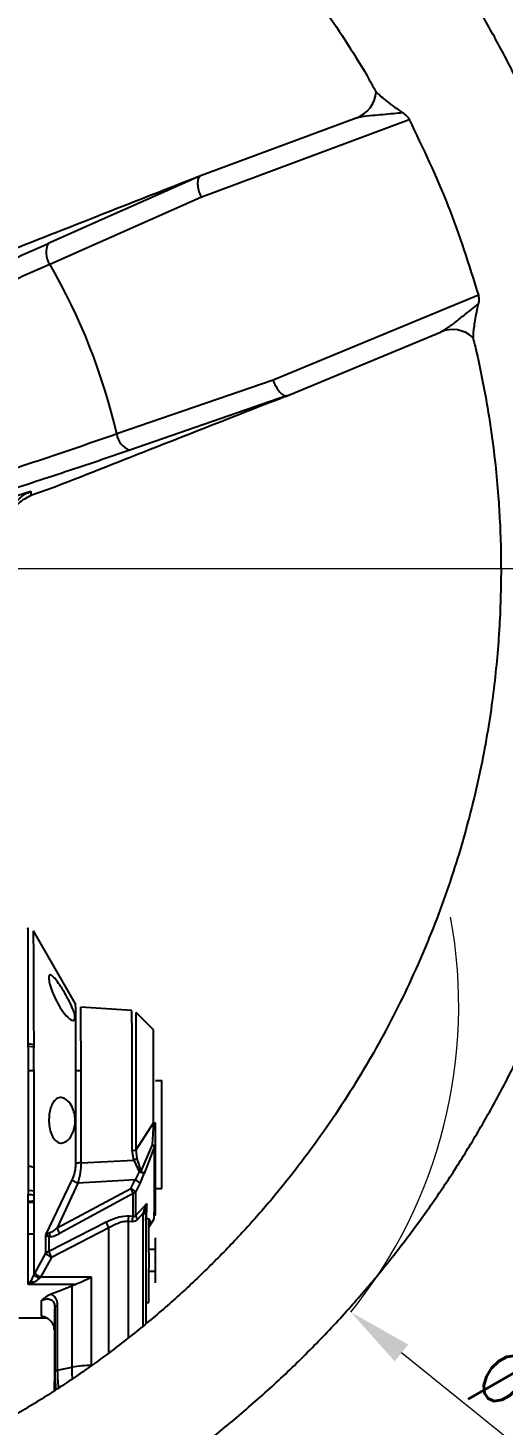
# Model space of a CAD drawing. Header units: millimetres. Extents: x 2126 to 3741, y 477 to 1658.
# Drawn here: x 2610.1 to 2683.1, y 757.9 to 972.7 of the extents above; entities that cross this region are included whole.
import ezdxf

# ---------------------------------------------------------------- set-up
doc = ezdxf.new("R2010")
doc.units = ezdxf.units.MM
doc.layers.add('AM_5', color=3, linetype='Continuous', lineweight=25)
doc.styles.add('SLDTEXTSTYLE1', font='txt.shx', dxfattribs={"width": 0.7, "bigfont": 'gbcbig.shx'})
doc.dimstyles.new('SLDDIMSTYLE12$0', dxfattribs={"dimtxt": 12, "dimasz": 10, "dimexe": 0, "dimexo": 0.0625, "dimgap": 0.875, "dimtad": 1, "dimdec": 1, "dimlfac": 1.8, "dimrnd": 1e-09, "dimzin": 12, "dimdsep": 46, "dimtxsty": 'SLDTEXTSTYLE1', "dimcen": 0.09, "dimdle": 8.16, "dimclrd": 3, "dimclre": 3, "dimadec": 0, "dimazin": 3, "dimtfac": 1, "dimtdec": 1, "dimtofl": 0, "dimtmove": 0, "dimatfit": 3, "dimfxl": 0, "dimfrac": 2, "dimtolj": 1, "dimlwd": 5, "dimlwe": 5, "dimarcsym": 0})
doc.dimstyles.new('SLDDIMSTYLE12$3', dxfattribs={"dimtxt": 12, "dimasz": 10, "dimexe": 0, "dimexo": 0.0625, "dimgap": 0.875, "dimtad": 1, "dimdec": 1, "dimlfac": 1.8, "dimrnd": 1e-09, "dimzin": 12, "dimdsep": 46, "dimtxsty": 'SLDTEXTSTYLE1', "dimcen": 0.09, "dimdle": 8.16, "dimclrd": 3, "dimclre": 3, "dimadec": 0, "dimazin": 3, "dimtfac": 1, "dimtdec": 1, "dimtofl": 0, "dimtmove": 0, "dimatfit": 3, "dimfxl": 0, "dimfrac": 2, "dimtolj": 1, "dimlwd": 5, "dimlwe": 5, "dimarcsym": 0})

# ---------------------------------------------------------------- blocks, each defined once
blk = doc.blocks.new('*D21')
at = {"layer": 'AM_5', "color": 3, "linetype": 'Continuous', "lineweight": 5, "transparency": 16777216}
for p, q in [((2565.39, 1012.33), (2715.21, 1012.33)), ((2715.21, 899.55), (2715.21, 1002.33))]:
    blk.add_line(p, q, dxfattribs=at)
at = {"layer": 'AM_5', "color": 3, "lineweight": 5, "transparency": 16777216}
blk.add_line((2530.93, 889.55), (2715.21, 889.55), dxfattribs=at)
at = {"layer": 'AM_5', "color": 3, "transparency": 16777216}
for points in [[(2713.55, 1002.33), (2716.88, 1002.33), (2715.21, 1012.33)], [(2713.55, 899.55), (2716.88, 899.55), (2715.21, 889.55)]]:
    blk.add_solid(points, dxfattribs=at)
at = {"layer": 'Defpoints', "color": 0, "transparency": 16777216}
for p in [(2565.33, 1012.33), (2715.21, 1012.33), (2530.86, 889.55)]:
    blk.add_point(p, dxfattribs=at)
at = {"layer": 'AM_5', "color": 0, "transparency": 16777216, "insert": (2708.34, 950.94), "char_height": 12, "attachment_point": 5, "rotation": 90, "style": 'SLDTEXTSTYLE1'}
blk.add_mtext('\\A1;123', dxfattribs=at)
blk = doc.blocks.new('*D22')
at = {"layer": 'AM_5', "color": 3, "lineweight": 5, "transparency": 16777216}
blk.add_line((2531.36, 889.57), (2714.46, 889.57), dxfattribs=at)
at = {"layer": 'AM_5', "color": 3, "linetype": 'Continuous', "lineweight": 5, "transparency": 16777216}
for p, q in [((2714.46, 879.57), (2714.46, 722.33)), ((2605.16, 712.33), (2714.46, 712.33))]:
    blk.add_line(p, q, dxfattribs=at)
at = {"layer": 'AM_5', "color": 3, "transparency": 16777216}
for points in [[(2712.8, 879.57), (2716.13, 879.57), (2714.46, 889.57)], [(2712.8, 722.33), (2716.13, 722.33), (2714.46, 712.33)]]:
    blk.add_solid(points, dxfattribs=at)
at = {"layer": 'Defpoints', "color": 0, "transparency": 16777216}
for p in [(2531.3, 889.57), (2605.1, 712.33), (2714.46, 712.33)]:
    blk.add_point(p, dxfattribs=at)
at = {"layer": 'AM_5', "color": 0, "transparency": 16777216, "insert": (2707.59, 800.95), "char_height": 12, "attachment_point": 5, "rotation": 90, "style": 'SLDTEXTSTYLE1'}
blk.add_mtext('\\A1;178', dxfattribs=at)
blk = doc.blocks.new('*D12')
at = {"layer": 'AM_5', "color": 3, "linetype": 'Continuous', "lineweight": 5, "transparency": 16777216}
for p, q in [((2530.86, 889.49), (2530.86, 565.11)), ((2638.31, 565.11), (2540.86, 565.11))]:
    blk.add_line(p, q, dxfattribs=at)
at = {"layer": 'AM_5', "color": 3, "lineweight": 5, "transparency": 16777216}
blk.add_line((2648.31, 596.36), (2648.31, 565.11), dxfattribs=at)
at = {"layer": 'AM_5', "color": 3, "transparency": 16777216}
for points in [[(2540.86, 566.78), (2540.86, 563.44), (2530.86, 565.11)], [(2638.31, 566.78), (2638.31, 563.44), (2648.31, 565.11)]]:
    blk.add_solid(points, dxfattribs=at)
at = {"layer": 'Defpoints', "color": 0, "transparency": 16777216}
for p in [(2530.86, 889.55), (2648.31, 596.42), (2530.86, 565.11)]:
    blk.add_point(p, dxfattribs=at)
at = {"layer": 'AM_5', "color": 0, "transparency": 16777216, "insert": (2589.58, 571.98), "char_height": 12, "attachment_point": 5, "style": 'SLDTEXTSTYLE1'}
blk.add_mtext('\\A1;115', dxfattribs=at)
blk = doc.blocks.new('*D7')
at = {"layer": 'AM_5', "color": 3, "lineweight": 5, "transparency": 16777216}
for p, q in [((2601.23, 822.26), (2601.41, 822.26)), ((2601.32, 822.17), (2601.32, 822.35))]:
    blk.add_line(p, q, dxfattribs=at)
at = {"layer": 'AM_5', "color": 3, "linetype": 'Continuous', "lineweight": 5, "transparency": 16777216}
blk.add_line((2699.57, 743.14), (2667.52, 768.95), dxfattribs=at)
at = {"layer": 'AM_5', "color": 3, "lineweight": 5, "transparency": 16777216}
blk.add_arc((2601.32, 822.26), 75, 321.1543, 10.5008, dxfattribs=at)
at = {"layer": 'AM_5', "color": 3, "transparency": 16777216}
blk.add_solid([(2668.56, 770.24), (2666.47, 767.65), (2659.73, 775.22)], dxfattribs=at)
at = {"layer": 'Defpoints', "color": 0, "transparency": 16777216}
for p in [(2542.9, 869.3), (2659.73, 775.22)]:
    blk.add_point(p, dxfattribs=at)
at = {"layer": 'AM_5', "color": 0, "transparency": 16777216, "insert": (2691.75, 758.26), "char_height": 12, "attachment_point": 5, "rotation": 321.1543, "style": 'SLDTEXTSTYLE1'}
blk.add_mtext('\\A1;%%C420', dxfattribs=at)

msp = doc.modelspace()

# ---------------------------------------------------------------- linework, layer by layer
at = {"color": 7, "linetype": 'Continuous', "lineweight": 25}
for p, q in [((2660.555, 958.798), (2636.352, 949.8)), ((2636.695, 946.659), (2668.696, 958.596)), ((2636.547, 949.861), (2613.226, 939.531)), ((2613.454, 936.335), (2636.695, 946.659)), ((2679.337, 931.59), (2647.785, 918.512)), ((2649.675, 915.986), (2673.518, 925.899)), ((2647.785, 918.512), (2623.742, 910.225)), ((2649.859, 916.074), (2625.754, 907.736)), ((2596.877, 897.09), (2610.531, 901.426)), ((2610.531, 901.426), (2610.566, 900.758)), ((2614.248, 902.063), (2610.566, 900.758)), ((2617.434, 822.627), (2610.966, 833.829)), ((2626.081, 821.581), (2618.23, 822.13)), ((2629.384, 818.622), (2626.716, 821.29)), ((2610.85, 812.329), (2610.162, 812.325)), ((2611.027, 812.329), (2610.855, 812.329)), ((2618.264, 812.329), (2617.469, 812.329)), ((2629.699, 810.815), (2630.699, 810.815)), ((2629.415, 804.304), (2629.414, 808.269)), ((2626.751, 800.157), (2629.415, 804.304)), ((2629.415, 804.304), (2629.175, 800.918)), ((2629.707, 800.822), (2629.706, 804.305)), ((2626.359, 798.597), (2626.115, 800.086)), ((2626.873, 798.858), (2626.751, 800.157)), ((2629.175, 800.918), (2627.456, 796.885)), ((2629.554, 800.69), (2627.967, 796.526)), ((2629.175, 800.918), (2629.455, 800.894)), ((2629.622, 800.866), (2629.687, 800.844)), ((2629.687, 800.844), (2629.707, 800.822)), ((2618.265, 798.184), (2626.359, 798.597)), ((2626.359, 798.597), (2627.173, 796.802)), ((2612.874, 787.078), (2616.917, 795.548)), ((2617.748, 795.045), (2614.573, 788.194)), ((2626.564, 795.562), (2617.748, 795.045)), ((2625.899, 794.227), (2626.564, 795.562)), ((2627.173, 796.802), (2626.564, 795.562)), ((2626.709, 793.656), (2627.374, 795.014)), ((2627.173, 796.802), (2627.317, 796.844)), ((2627.374, 795.014), (2627.967, 796.526)), ((2614.573, 788.194), (2625.899, 794.227)), ((2626.295, 793.453), (2614.97, 787.306)), ((2626.29, 789.995), (2626.295, 793.453)), ((2629.691, 794.233), (2630.691, 794.233)), ((2610.159, 792.105), (2611.023, 792.105)), ((2626.703, 790.054), (2628.355, 791.945)), ((2627.934, 790.918), (2627.802, 790.415)), ((2628.355, 791.945), (2627.934, 790.918)), ((2628.175, 790.254), (2628.191, 790.906)), ((2628.2, 790.898), (2628.239, 791.163)), ((2628.2, 790.716), (2628.2, 790.898)), ((2628.2, 790.898), (2628.2, 790.195)), ((2628.239, 791.163), (2628.355, 791.945)), ((2613.302, 784.591), (2622.111, 789.08)), ((2626.121, 789.116), (2625.54, 789.154)), ((2625.551, 771.304), (2625.54, 789.154)), ((2625.708, 790.022), (2626.29, 789.995)), ((2627.802, 790.415), (2626.948, 789.439)), ((2627.813, 773.095), (2627.802, 790.415)), ((2628.2, 790.195), (2628.204, 784.973)), ((2628.699, 788.275), (2629.524, 789.585)), ((2611.017, 787.181), (2610.153, 787.181)), ((2613.069, 787.216), (2612.874, 787.078)), ((2612.874, 787.078), (2613.009, 786.993)), ((2613.009, 786.993), (2613.069, 787.216)), ((2613.009, 786.993), (2613.307, 786.829)), ((2613.458, 787.39), (2613.069, 787.216)), ((2622.543, 788.169), (2613.733, 783.627)), ((2622.555, 768.975), (2622.543, 788.169)), ((2629.684, 784.913), (2629.69, 786.645)), ((2611.188, 781.256), (2612.868, 784.284)), ((2613.055, 784.463), (2612.868, 784.284)), ((2613.302, 784.591), (2613.055, 784.463)), ((2628.204, 784.973), (2628.211, 773.41)), ((2628.704, 784.913), (2629.684, 784.913)), ((2629.684, 781.449), (2629.684, 784.913)), ((2613.733, 783.627), (2612.053, 780.585)), ((2610.136, 779.481), (2610.513, 779.972)), ((2610.889, 779.763), (2610.136, 779.481)), ((2611.004, 780.908), (2611.188, 781.256)), ((2612.053, 780.585), (2611.869, 780.41)), ((2619.881, 780.585), (2612.053, 780.585)), ((2619.889, 767.018), (2619.881, 780.585)), ((2629.684, 781.449), (2628.704, 781.449)), ((2629.69, 779.717), (2629.684, 781.449)), ((2617.346, 779.481), (2610.136, 779.481)), ((2616.879, 779.3), (2617.346, 779.481)), ((2616.887, 766.742), (2616.879, 779.3)), ((2614.162, 776.419), (2614.24, 776.046)), ((2614.209, 776.002), (2614.215, 766.053)), ((2614.611, 776.222), (2614.617, 766.273)), ((2628.209, 776.681), (2628.69, 776.681)), ((2608.677, 774.329), (2612.932, 774.329)), ((2614.182, 772.418), (2614.188, 763.168)), ((2614.194, 763.171), (2614.215, 766.053)), ((2614.617, 766.273), (2616.887, 766.742))]:
    msp.add_line(p, q, dxfattribs=at)
at = {"color": 7, "linetype": 'Continuous', "lineweight": 25, "flags": 128}
for points in [[(2611.024, 815.964), (2610.632, 816.02), (2610.164, 816.059)], [(2617.47, 798.012), (2617.471, 799.387), (2617.472, 800.792), (2617.472, 802.219), (2617.473, 803.659), (2617.473, 805.104), (2617.472, 806.543), (2617.472, 807.969), (2617.471, 809.373)], [(2610.171, 793.951), (2610.646, 793.911), (2611.051, 793.852)], [(2613.307, 786.829), (2613.306, 786.534), (2613.305, 786.243), (2613.305, 785.956), (2613.304, 785.674), (2613.303, 785.396), (2613.303, 785.123), (2613.302, 784.855), (2613.302, 784.591)], [(2614.215, 766.053), (2614.222, 766.085), (2614.242, 766.116), (2614.276, 766.147), (2614.322, 766.176), (2614.38, 766.204), (2614.449, 766.23), (2614.528, 766.253), (2614.617, 766.273)], [(2616.97, 765.032), (2616.916, 765.731), (2616.887, 766.742)]]:
    msp.add_lwpolyline(points, dxfattribs=at)
at = {"color": 7, "linetype": 'Continuous', "lineweight": 25}
for centre, radius, start, end in [((2658.979, 963.192), 4.668, 289.7383, 355.47923), ((2615.95, 938.12), 3.068, 152.60529, 215.56074), ((2532.431, 889.329), 93.672, 12.88972, 30.12054), ((2675.362, 921.611), 4.668, 47.52481, 113.27152), ((2626.775, 910.618), 3.058, 187.39752, 250.49784), ((484.554, 817.135), 2126.477, 359.874039, 0.449805), ((1341.8, 812.395), 1275.675, 359.864263, 0.459581), ((-295.737, 805.811), 2914.012, 359.850034, 0.320855), ((191.925, 806.683), 2434.835, 359.84643, 0.343727), ((1704.555, 810.827), 924.863, 359.841485, 0.482886), ((-1676.661, 804.529), 4307.364, 359.863044, 0.083616), ((1508.021, 798.212), 1121.535, 359.559285, 0.126636), ((-1270.809, 799.027), 3897.522, 359.868101, 359.921049), ((1132.011, 795.356), 1496.347, 359.785585, 359.869384), ((1460.055, 783.274), 1168.654, 359.676774, 0.313028), ((-1629.507, 794.876), 4242.388, 359.85695, 359.894675), ((2619.776, 751.759), 15.259, 89.57667, 100.91491), ((2634.561, 766.066), 20.345, 180.03668, 187.54673), ((2634.592, 766.286), 19.976, 180.03668, 187.56628)]:
    msp.add_arc(centre, radius, start, end, dxfattribs=at)
msp.add_ellipse((2604.844, 804.329), major_axis=(38.74, 15.33), ratio=0.6656463, start_param=4.677315, end_param=4.7599615, dxfattribs=at)
for points, knots in [([(2362.131, 889.762), (2362.156, 887.202), (2362.191, 883.621), (2362.47, 878.352), (2362.805, 873.888), (2363.371, 868.571), (2364.144, 863.002), (2365.154, 857.189), (2366.41, 851.218), (2367.921, 845.142), (2369.691, 839.004), (2371.726, 832.839), (2374.025, 826.675), (2376.59, 820.538), (2379.421, 814.45), (2382.515, 808.431), (2385.869, 802.498), (2389.481, 796.669), (2393.347, 790.959), (2397.461, 785.383), (2401.818, 779.956), (2406.412, 774.69), (2411.237, 769.599), (2416.285, 764.694), (2421.548, 759.987), (2427.018, 755.49), (2432.686, 751.211), (2438.543, 747.163), (2444.58, 743.353), (2450.785, 739.791), (2457.15, 736.486), (2463.663, 733.445), (2470.312, 730.676), (2477.086, 728.186), (2483.974, 725.98), (2490.963, 724.066), (2498.04, 722.447), (2505.194, 721.129), (2512.411, 720.116), (2519.678, 719.412), (2526.982, 719.019), (2534.31, 718.94), (2541.648, 719.177), (2548.983, 719.731), (2556.301, 720.604), (2563.588, 721.794), (2570.83, 723.302), (2578.015, 725.127), (2585.128, 727.267), (2592.155, 729.721), (2599.084, 732.486), (2605.9, 735.559), (2612.591, 738.936), (2619.143, 742.614), (2625.543, 746.587), (2631.778, 750.852), (2637.836, 755.403), (2643.704, 760.235), (2649.371, 765.342), (2654.823, 770.719), (2659.871, 776.166), (2664.523, 781.639), (2668.793, 787.097), (2672.835, 792.722), (2676.643, 798.504), (2680.212, 804.431), (2683.534, 810.494), (2686.604, 816.679), (2689.417, 822.976), (2691.969, 829.37), (2694.255, 835.845), (2696.272, 842.383), (2698.014, 848.957), (2699.479, 855.53), (2700.661, 862.024), (2701.558, 868.314), (2702.141, 873.837), (2702.509, 878.72), (2702.748, 883.544), (2702.866, 889.519), (2702.755, 895.035), (2702.483, 900.305), (2702.146, 904.769), (2701.581, 910.085), (2700.808, 915.654), (2699.798, 921.468), (2698.541, 927.439), (2697.031, 933.515), (2695.26, 939.653), (2693.226, 945.818), (2690.926, 951.982), (2688.361, 958.118), (2685.531, 964.207), (2682.437, 970.226), (2679.082, 976.159), (2675.47, 981.988), (2671.605, 987.698), (2667.491, 993.273), (2663.133, 998.701), (2658.539, 1003.966), (2653.715, 1009.058), (2648.667, 1013.962), (2643.404, 1018.669), (2637.934, 1023.167), (2632.266, 1027.445), (2626.409, 1031.494), (2620.372, 1035.304), (2614.166, 1038.865), (2607.801, 1042.17), (2601.289, 1045.213), (2594.638, 1047.975), (2588.356, 1050.312), (2584.251, 1051.59), (2582.442, 1052.154)], [0, 0, 0, 0, 0.01020738, 0.01427401, 0.02103699, 0.02805607, 0.03558666, 0.0434511, 0.05157826, 0.05991132, 0.06840986, 0.07704394, 0.08579098, 0.09463359, 0.10355821, 0.11255405, 0.12161242, 0.13072624, 0.1398897, 0.14909794, 0.15834689, 0.16763314, 0.17695375, 0.18630622, 0.19568842, 0.20509849, 0.21453484, 0.22399606, 0.23348097, 0.24298851, 0.25251779, 0.26206801, 0.27163852, 0.28122873, 0.29083816, 0.30046642, 0.31011319, 0.31977821, 0.32946132, 0.33916239, 0.34888138, 0.35861831, 0.36837328, 0.37814642, 0.38793798, 0.39774825, 0.40757761, 0.41742653, 0.42729557, 0.4371854, 0.4470968, 0.45703069, 0.46698816, 0.47697044, 0.48697902, 0.49701559, 0.50708218, 0.51718117, 0.52731537, 0.53748817, 0.54770366, 0.5569145, 0.56612256, 0.57532659, 0.5845258, 0.59371913, 0.60290519, 0.61208206, 0.62124705, 0.63039624, 0.63952364, 0.64861966, 0.65766788, 0.66663751, 0.67546331, 0.68397889, 0.69196332, 0.69760555, 0.70350123, 0.71121989, 0.72142727, 0.72549391, 0.73225688, 0.73927596, 0.74680655, 0.754671, 0.76279816, 0.77113122, 0.77962976, 0.78826384, 0.79701087, 0.80585349, 0.81477811, 0.82377394, 0.83283231, 0.84194614, 0.85110959, 0.86031783, 0.86956679, 0.87885303, 0.88817364, 0.89752611, 0.90690831, 0.91631839, 0.92575473, 0.93521596, 0.94470086, 0.95420841, 0.96373768, 0.97328791, 0.98285841, 0.99244862, 1, 1, 1, 1]), ([(2428.539, 997.913), (2429.539, 998.874), (2432.132, 1001.363), (2436.545, 1005.144), (2441.748, 1009.276), (2447.153, 1013.176), (2452.74, 1016.846), (2458.501, 1020.273), (2464.424, 1023.447), (2470.5, 1026.361), (2476.714, 1029.005), (2483.057, 1031.373), (2489.514, 1033.458), (2496.073, 1035.253), (2502.721, 1036.753), (2509.445, 1037.952), (2516.231, 1038.846), (2523.065, 1039.431), (2529.933, 1039.705), (2536.82, 1039.664), (2543.713, 1039.306), (2550.597, 1038.631), (2557.457, 1037.638), (2564.279, 1036.326), (2571.048, 1034.697), (2577.75, 1032.752), (2584.369, 1030.492), (2590.893, 1027.92), (2597.306, 1025.039), (2603.593, 1021.852), (2609.742, 1018.365), (2615.738, 1014.58), (2621.567, 1010.503), (2627.216, 1006.14), (2632.672, 1001.496), (2637.921, 996.577), (2642.777, 991.568), (2647.249, 986.513), (2651.347, 981.455), (2655.223, 976.228), (2658.854, 970.834), (2661.652, 966.358), (2663.148, 963.634), (2663.602, 962.808)], [0, 0, 0, 0, 0.0151775, 0.0393292, 0.0635604, 0.0878663, 0.1122429, 0.1366868, 0.161195, 0.1857649, 0.2103945, 0.2350819, 0.2598255, 0.2846241, 0.3094766, 0.3343824, 0.3593409, 0.3843518, 0.409415, 0.4345306, 0.4596989, 0.4849206, 0.5101965, 0.5355275, 0.5609152, 0.5863611, 0.6118672, 0.6374358, 0.6630699, 0.6887726, 0.714548, 0.7404006, 0.7663359, 0.7923603, 0.8184816, 0.8447092, 0.8710544, 0.8948026, 0.918543, 0.942272, 0.9659875, 0.9896862, 1, 1, 1, 1]), ([(2663.632, 962.824), (2663.632, 962.824), (2663.627, 962.832), (2663.772, 962.677), (2664.356, 962.127), (2665.303, 961.338), (2666.446, 960.469), (2667.313, 959.874), (2667.745, 959.577)], [0, 0, 0, 0, 0.0052395, 0.1256641, 0.3267214, 0.5479449, 0.7742384, 1, 1, 1, 1]), ([(2667.745, 959.577), (2667.266, 959.544), (2666.217, 959.471), (2664.645, 959.303), (2662.981, 959.164), (2661.493, 959.046), (2660.829, 958.871), (2660.555, 958.798)], [0, 0, 0, 0, 0.1729775, 0.3788008, 0.583252, 0.8278203, 1, 1, 1, 1]), ([(2667.745, 959.577), (2667.906, 959.463), (2668.195, 959.257), (2668.523, 958.902), (2668.654, 958.671), (2668.696, 958.596)], [0, 0, 0, 0, 0.4617935, 0.8273361, 1, 1, 1, 1]), ([(2668.696, 958.596), (2670.791, 954.222), (2674.981, 945.473), (2677.885, 936.218), (2679.337, 931.59)], [0, 0, 0, 0, 0.5000005, 1, 1, 1, 1]), ([(2636.352, 949.8), (2629.733, 947.199), (2617.913, 942.554), (2606.021, 937.88), (2600.789, 935.824)], [0, 0, 0, 0, 0.5600002, 1, 1, 1, 1]), ([(2636.547, 949.861), (2636.44, 949.747), (2636.276, 949.572), (2636.19, 949.108), (2636.175, 948.549), (2636.291, 947.807), (2636.501, 947.142), (2636.636, 946.796), (2636.68, 946.694), (2636.695, 946.659)], [0, 0, 0, 0, 0.2389954, 0.3678324, 0.4996781, 0.7489725, 0.9246805, 0.9739408, 1, 1, 1, 1]), ([(2636.352, 949.8), (2636.387, 949.814), (2636.461, 949.842), (2636.533, 949.868), (2636.559, 949.873), (2636.558, 949.869), (2636.549, 949.862), (2636.547, 949.861)], [0, 0, 0, 0, 0.3325712, 0.6879646, 0.8313814, 0.949784, 1, 1, 1, 1]), ([(2593.732, 930.575), (2595.406, 931.366), (2598.741, 932.943), (2603.699, 935.237), (2608.563, 937.455), (2611.672, 938.839), (2613.226, 939.531)], [0, 0, 0, 0, 0.2514799, 0.5012785, 0.7507527, 1, 1, 1, 1]), ([(2594.976, 927.968), (2596.461, 928.66), (2599.493, 930.07), (2604.101, 932.174), (2608.819, 934.298), (2611.89, 935.648), (2613.454, 936.335)], [0, 0, 0, 0, 0.2354209, 0.48057, 0.7354347, 1, 1, 1, 1]), ([(2679.318, 930.254), (2678.968, 929.971), (2678.208, 929.358), (2676.97, 928.37), (2675.931, 927.535), (2675.145, 926.934), (2674.686, 926.598), (2674.249, 926.298), (2673.845, 926.044), (2673.618, 925.943), (2673.518, 925.899)], [0, 0, 0, 0, 0.1610867, 0.3498451, 0.5866141, 0.6799431, 0.7629076, 0.8357476, 0.9281628, 1, 1, 1, 1]), ([(2679.318, 930.254), (2679.17, 929.581), (2678.834, 928.056), (2678.597, 926.356), (2678.522, 925.358), (2678.517, 925.076), (2678.515, 925.05), (2678.515, 925.054), (2678.515, 925.054)], [0, 0, 0, 0, 0.2966806, 0.6733316, 0.8397548, 0.9603625, 0.9947799, 1, 1, 1, 1]), ([(2679.337, 931.59), (2679.369, 931.428), (2679.447, 931.036), (2679.39, 930.588), (2679.332, 930.322), (2679.318, 930.254)], [0, 0, 0, 0, 0.341269, 0.8293072, 1, 1, 1, 1]), ([(2678.49, 925.046), (2678.624, 924.531), (2679.286, 921.983), (2680.21, 917.386), (2681.238, 911.381), (2681.945, 905.813), (2682.392, 900.968), (2682.669, 896.498), (2682.807, 892.593), (2682.817, 889.994), (2682.82, 888.946)], [0, 0, 0, 0, 0.0437848, 0.2166657, 0.3856416, 0.5451731, 0.6784691, 0.7860719, 0.9137261, 1, 1, 1, 1]), ([(2647.785, 918.512), (2647.798, 918.476), (2647.836, 918.372), (2647.973, 918.027), (2648.273, 917.398), (2648.694, 916.776), (2649.086, 916.379), (2649.465, 916.099), (2649.704, 916.084), (2649.859, 916.074)], [0, 0, 0, 0, 0.0260711, 0.0753359, 0.2510277, 0.500322, 0.632163, 0.7609985, 1, 1, 1, 1]), ([(2649.675, 915.986), (2643.081, 913.395), (2631.306, 908.767), (2619.46, 904.112), (2614.248, 902.063)], [0, 0, 0, 0, 0.5600004, 1, 1, 1, 1]), ([(2649.859, 916.074), (2649.865, 916.074), (2649.879, 916.076), (2649.866, 916.065), (2649.802, 916.036), (2649.724, 916.005), (2649.675, 915.986)], [0, 0, 0, 0, 0.1147934, 0.2642503, 0.5426543, 1, 1, 1, 1]), ([(2623.742, 910.225), (2622.129, 909.661), (2618.962, 908.555), (2614.063, 906.892), (2609.258, 905.289), (2606.078, 904.252), (2604.52, 903.745)], [0, 0, 0, 0, 0.2645644, 0.5194287, 0.7645782, 1, 1, 1, 1]), ([(2625.754, 907.736), (2624.146, 907.183), (2620.927, 906.076), (2615.857, 904.382), (2610.666, 902.68), (2607.151, 901.557), (2605.388, 900.994)], [0, 0, 0, 0, 0.2492462, 0.4987214, 0.7485201, 1, 1, 1, 1]), ([(2607.082, 895.825), (2607.108, 896.526), (2607.158, 897.926), (2608.025, 899.519), (2609.146, 900.738), (2610.069, 901.196), (2610.531, 901.426)], [0, 0, 0, 0, 0.2499493, 0.4997481, 0.749457, 1, 1, 1, 1]), ([(2610.566, 900.758), (2609.888, 900.419), (2608.718, 899.834), (2607.811, 898.576), (2607.519, 897.906), (2607.464, 897.78)], [0, 0, 0, 0, 0.5280154, 0.9113192, 1, 1, 1, 1]), ([(2682.82, 888.946), (2682.783, 886.545), (2682.731, 883.186), (2682.427, 878.244), (2682.07, 874.054), (2681.479, 869.067), (2680.679, 863.846), (2679.641, 858.4), (2678.358, 852.812), (2676.819, 847.133), (2675.021, 841.405), (2672.961, 835.661), (2670.637, 829.931), (2668.049, 824.239), (2665.199, 818.607), (2662.089, 813.055), (2658.723, 807.602), (2655.103, 802.265), (2651.236, 797.059), (2647.128, 792), (2642.783, 787.102), (2638.211, 782.379), (2633.417, 777.843), (2628.412, 773.507), (2623.203, 769.382), (2617.799, 765.48), (2612.212, 761.811), (2606.451, 758.384), (2600.527, 755.21), (2594.452, 752.296), (2588.237, 749.651), (2581.895, 747.283), (2575.438, 745.199), (2568.879, 743.404), (2562.23, 741.904), (2555.506, 740.706), (2548.721, 739.809), (2541.887, 739.233), (2535.82, 738.959), (2532.036, 739.011), (2530.543, 739.031)], [0, 0, 0, 0, 0.0302952, 0.0423856, 0.0624901, 0.08336, 0.1057536, 0.1291426, 0.1533151, 0.1781023, 0.2033838, 0.2290707, 0.2550958, 0.2814075, 0.3079654, 0.3347376, 0.3616982, 0.3888263, 0.4161047, 0.4435189, 0.4710571, 0.4987089, 0.526466, 0.5543209, 0.5822674, 0.6103001, 0.6384144, 0.6666062, 0.6948723, 0.7232096, 0.7516156, 0.7800883, 0.8086258, 0.8372268, 0.86589, 0.8946146, 0.9234, 0.9522458, 0.9811519, 1, 1, 1, 1]), ([(2610.136, 779.481), (2610.139, 780.539), (2610.145, 782.656), (2610.153, 786.702), (2610.158, 791.236), (2610.162, 796.187), (2610.164, 801.385), (2610.164, 806.674), (2610.163, 811.891), (2610.159, 816.876), (2610.153, 821.474), (2610.146, 825.546), (2610.137, 828.961), (2610.127, 831.631), (2610.117, 833.413), (2610.108, 834.302), (2610.102, 834.236), (2610.1, 834.213)], [0, 0, 0, 0, 0.0689655, 0.1379311, 0.2068966, 0.2758622, 0.3448277, 0.4137933, 0.4827588, 0.5517244, 0.6206899, 0.6896555, 0.758621, 0.8275866, 0.8965521, 0.9655176, 1, 1, 1, 1]), ([(2613.816, 826.935), (2613.986, 826.776), (2614.326, 826.458), (2614.996, 825.528), (2615.733, 824.354), (2616.477, 823.002), (2617.033, 821.787), (2617.319, 820.881), (2617.361, 820.322), (2617.197, 820.054), (2616.932, 820.064), (2616.54, 820.257), (2616, 820.729), (2615.247, 821.7), (2614.504, 822.96), (2613.876, 824.338), (2613.464, 825.559), (2613.285, 826.441), (2613.306, 826.948), (2613.481, 827.134), (2613.704, 827.002), (2613.816, 826.935)], [0, 0, 0, 0, 0.0572959, 0.1144064, 0.1768523, 0.2429092, 0.3066203, 0.3511087, 0.3957411, 0.4371029, 0.4799762, 0.5018932, 0.5637013, 0.6253391, 0.691324, 0.755612, 0.8133895, 0.8639885, 0.9099509, 0.954615, 1, 1, 1, 1]), ([(2626.115, 800.086), (2626.115, 801.576), (2626.116, 804.557), (2626.115, 809.09), (2626.111, 813.276), (2626.105, 816.861), (2626.097, 819.562), (2626.088, 821.281), (2626.082, 821.459), (2626.079, 821.545)], [0, 0, 0, 0, 0.1441916, 0.2883832, 0.4325748, 0.5767663, 0.7209579, 0.8651495, 1, 1, 1, 1]), ([(2611.023, 816.301), (2610.928, 816.321), (2610.691, 816.37), (2610.393, 816.409), (2610.19, 816.415), (2610.159, 816.416)], [0, 0, 0, 0, 0.3601585, 0.9005151, 1, 1, 1, 1]), ([(2611.027, 812.46), (2611.027, 811.029), (2611.029, 808.166), (2611.029, 803.738), (2611.028, 799.336), (2611.026, 795.043), (2611.023, 790.955), (2611.018, 787.176), (2611.012, 783.742), (2611.007, 781.853), (2611.004, 780.908)], [0, 0, 0, 0, 0.1250002, 0.2500004, 0.3750005, 0.5000006, 0.6250005, 0.7500004, 0.8750002, 1, 1, 1, 1]), ([(2615.709, 808.077), (2615.954, 807.914), (2616.447, 807.585), (2617.008, 806.617), (2617.321, 805.513), (2617.388, 804.451), (2617.243, 803.451), (2616.928, 802.571), (2616.449, 801.823), (2615.813, 801.294), (2615.192, 801.162), (2614.592, 801.346), (2614.057, 801.827), (2613.596, 802.761), (2613.348, 803.919), (2613.308, 805.079), (2613.439, 806.135), (2613.719, 807.044), (2614.145, 807.758), (2614.716, 808.194), (2615.265, 808.255), (2615.604, 808.119), (2615.709, 808.077)], [0, 0, 0, 0, 0.0630873, 0.1264409, 0.1716731, 0.2170721, 0.2586063, 0.3010345, 0.3488827, 0.4046229, 0.4677415, 0.5043275, 0.5626365, 0.6211682, 0.6738653, 0.7209892, 0.765716, 0.8111393, 0.8597724, 0.9135175, 0.9733138, 1, 1, 1, 1]), ([(2629.554, 800.69), (2629.505, 800.728), (2629.408, 800.803), (2629.253, 800.88), (2629.175, 800.918)], [0, 0, 0, 0, 0.4999999, 1, 1, 1, 1]), ([(2629.455, 800.894), (2629.471, 800.89), (2629.505, 800.882), (2629.537, 800.876), (2629.578, 800.874), (2629.601, 800.868), (2629.621, 800.866), (2629.622, 800.866), (2629.622, 800.866), (2629.622, 800.866), (2629.622, 800.866), (2629.622, 800.866)], [0, 0, 0, 0, 0.2389858, 0.5080398, 0.541991, 0.9779056, 0.9941787, 0.998396, 0.9995247, 0.9999424, 1, 1, 1, 1]), ([(2629.656, 794.057), (2629.658, 793.284), (2629.662, 791.712), (2629.67, 790.377), (2629.678, 789.957), (2629.686, 790.519), (2629.693, 791.987), (2629.699, 794.318), (2629.704, 797.323), (2629.706, 799.669), (2629.707, 800.822)], [0, 0, 0, 0, 0.12285433, 0.25, 0.37714567, 0.5, 0.62285433, 0.75, 0.87714567, 1, 1, 1, 1]), ([(2610.163, 797.667), (2610.274, 797.66), (2610.591, 797.639), (2610.856, 797.542), (2611.027, 797.479)], [0, 0, 0, 0, 0.35209391, 1, 1, 1, 1]), ([(2616.917, 795.548), (2617.067, 795.947), (2617.291, 796.545), (2617.446, 797.399), (2617.462, 797.808), (2617.47, 798.012)], [0, 0, 0, 0, 0.5029054, 0.7521632, 1, 1, 1, 1]), ([(2618.265, 798.184), (2618.244, 797.686), (2618.198, 796.628), (2617.903, 795.592), (2617.748, 795.045)], [0, 0, 0, 0, 0.47138522, 1, 1, 1, 1]), ([(2626.359, 798.597), (2626.453, 798.636), (2626.64, 798.713), (2626.796, 798.81), (2626.873, 798.858)], [0, 0, 0, 0, 0.5021578, 1, 1, 1, 1]), ([(2627.456, 796.885), (2627.431, 796.999), (2627.361, 797.313), (2627.161, 797.98), (2626.986, 798.514), (2626.873, 798.858)], [0, 0, 0, 0, 0.1685849, 0.4640042, 1, 1, 1, 1]), ([(2627.317, 796.844), (2627.317, 796.844), (2627.317, 796.844), (2627.318, 796.845), (2627.319, 796.845), (2627.322, 796.846), (2627.327, 796.847), (2627.337, 796.85), (2627.358, 796.856), (2627.399, 796.868), (2627.433, 796.878), (2627.456, 796.885)], [0, 0, 0, 0, 0.0018062, 0.0050143, 0.0156365, 0.0312939, 0.0626084, 0.1252346, 0.2504656, 0.5007583, 1, 1, 1, 1]), ([(2627.967, 796.526), (2627.907, 796.583), (2627.787, 796.697), (2627.566, 796.822), (2627.456, 796.885)], [0, 0, 0, 0, 0.49999976, 1, 1, 1, 1]), ([(2617.748, 795.045), (2617.659, 795.082), (2617.478, 795.158), (2617.234, 795.293), (2617.033, 795.429), (2616.955, 795.509), (2616.917, 795.548)], [0, 0, 0, 0, 0.2469575, 0.5031703, 0.7576949, 1, 1, 1, 1]), ([(2626.564, 795.562), (2626.649, 795.521), (2626.825, 795.436), (2627.063, 795.288), (2627.26, 795.141), (2627.336, 795.056), (2627.374, 795.014)], [0, 0, 0, 0, 0.2446192, 0.500002, 0.7553836, 1, 1, 1, 1]), ([(2627.967, 796.526), (2627.913, 796.547), (2627.823, 796.582), (2627.624, 796.654), (2627.415, 796.725), (2627.252, 796.777), (2627.173, 796.802)], [0, 0, 0, 0, 0.3020871, 0.5042566, 0.7573872, 1, 1, 1, 1]), ([(2610.16, 793.32), (2610.249, 793.317), (2610.474, 793.308), (2610.767, 793.263), (2610.947, 793.22), (2611.024, 793.201)], [0, 0, 0, 0, 0.273688, 0.687255, 1, 1, 1, 1]), ([(2626.125, 793.825), (2626.125, 793.825), (2626.125, 793.826), (2626.124, 793.827), (2626.123, 793.829), (2626.121, 793.833), (2626.117, 793.84), (2626.11, 793.855), (2626.094, 793.885), (2626.063, 793.944), (2625.998, 794.062), (2625.939, 794.161), (2625.899, 794.227)], [0, 0, 0, 0, 0.001045, 0.0030652, 0.0082812, 0.0169208, 0.0325456, 0.063795, 0.126292, 0.2512729, 0.5011292, 1, 1, 1, 1]), ([(2625.899, 794.227), (2625.986, 794.183), (2626.163, 794.093), (2626.402, 793.939), (2626.599, 793.786), (2626.673, 793.699), (2626.709, 793.656)], [0, 0, 0, 0, 0.2444002, 0.4999702, 0.7555548, 1, 1, 1, 1]), ([(2626.295, 793.453), (2626.272, 793.511), (2626.224, 793.626), (2626.158, 793.759), (2626.125, 793.825)], [0, 0, 0, 0, 0.5000001, 1, 1, 1, 1]), ([(2626.709, 793.656), (2626.653, 793.614), (2626.542, 793.53), (2626.377, 793.479), (2626.295, 793.453)], [0, 0, 0, 0, 0.49999998, 1, 1, 1, 1]), ([(2610.159, 792.251), (2610.288, 792.256), (2610.524, 792.265), (2610.811, 792.308), (2610.96, 792.343), (2611.024, 792.358)], [0, 0, 0, 0, 0.4100606, 0.74872632, 1, 1, 1, 1]), ([(2628.2, 790.898), (2628.197, 790.9), (2628.19, 790.904), (2628.135, 790.909), (2628.052, 790.914), (2627.973, 790.916), (2627.934, 790.918)], [0, 0, 0, 0, 0.2509657, 0.5042502, 0.7553533, 1, 1, 1, 1]), ([(2622.111, 789.08), (2622.777, 789.387), (2624.012, 789.955), (2625.173, 790.001), (2625.708, 790.022)], [0, 0, 0, 0, 0.5395057, 1, 1, 1, 1]), ([(2622.111, 789.08), (2622.134, 789.019), (2622.179, 788.895), (2622.285, 788.66), (2622.409, 788.409), (2622.499, 788.248), (2622.543, 788.169)], [0, 0, 0, 0, 0.2450752, 0.4999959, 0.754919, 1, 1, 1, 1]), ([(2625.54, 789.154), (2625.307, 789.148), (2624.835, 789.137), (2623.804, 788.876), (2623.047, 788.452), (2622.543, 788.169)], [0, 0, 0, 0, 0.2446516, 0.496463, 1, 1, 1, 1]), ([(2625.54, 789.154), (2625.536, 789.228), (2625.528, 789.379), (2625.557, 789.611), (2625.615, 789.834), (2625.677, 789.959), (2625.708, 790.022)], [0, 0, 0, 0, 0.2424887, 0.4944093, 0.7492399, 1, 1, 1, 1]), ([(2626.29, 789.995), (2626.259, 789.934), (2626.196, 789.809), (2626.137, 789.585), (2626.107, 789.348), (2626.117, 789.193), (2626.121, 789.116)], [0, 0, 0, 0, 0.2465016, 0.5000043, 0.7535047, 1, 1, 1, 1]), ([(2626.948, 789.439), (2626.836, 789.341), (2626.6, 789.133), (2626.287, 789.122), (2626.121, 789.116)], [0, 0, 0, 0, 0.4714528, 1, 1, 1, 1]), ([(2626.29, 789.995), (2626.368, 789.971), (2626.48, 789.936), (2626.622, 789.981), (2626.677, 790.031), (2626.703, 790.054)], [0, 0, 0, 0, 0.5577985, 0.7889165, 1, 1, 1, 1]), ([(2626.703, 790.054), (2626.705, 790.007), (2626.709, 789.912), (2626.758, 789.755), (2626.836, 789.594), (2626.911, 789.491), (2626.948, 789.439)], [0, 0, 0, 0, 0.24745294, 0.49996774, 0.75249916, 1, 1, 1, 1]), ([(2628.201, 789.327), (2628.207, 789.396), (2628.22, 789.548), (2628.303, 789.683), (2628.348, 789.756)], [0, 0, 0, 0, 0.4538423, 1, 1, 1, 1]), ([(2628.348, 789.756), (2628.345, 789.699), (2628.342, 789.62), (2628.304, 789.506), (2628.295, 789.477)], [0, 0, 0, 0, 0.73900763, 1, 1, 1, 1]), ([(2628.889, 789.173), (2628.88, 789.322), (2628.87, 789.476), (2628.7, 789.427), (2628.694, 789.425)], [0, 0, 0, 0, 0.9654312, 1, 1, 1, 1]), ([(2628.698, 788.513), (2628.701, 788.518), (2628.868, 788.842), (2628.879, 789.009), (2628.889, 789.173)], [0, 0, 0, 0, 0.01826751, 1, 1, 1, 1]), ([(2613.458, 787.39), (2613.445, 787.291), (2613.42, 787.088), (2613.345, 786.916), (2613.307, 786.829)], [0, 0, 0, 0, 0.4911669, 1, 1, 1, 1]), ([(2613.307, 786.829), (2613.414, 786.828), (2613.643, 786.825), (2614.21, 786.953), (2614.655, 787.16), (2614.97, 787.306)], [0, 0, 0, 0, 0.205768, 0.4381197, 1, 1, 1, 1]), ([(2614.573, 788.194), (2614.386, 788.027), (2614.111, 787.782), (2613.732, 787.512), (2613.547, 787.43), (2613.458, 787.39)], [0, 0, 0, 0, 0.5250925, 0.7733354, 1, 1, 1, 1]), ([(2614.97, 787.306), (2614.95, 787.367), (2614.909, 787.491), (2614.813, 787.72), (2614.699, 787.962), (2614.615, 788.118), (2614.573, 788.194)], [0, 0, 0, 0, 0.2454955, 0.5000002, 0.7545047, 1, 1, 1, 1]), ([(2612.868, 784.284), (2612.897, 784.24), (2612.957, 784.15), (2613.165, 783.972), (2613.434, 783.787), (2613.635, 783.68), (2613.733, 783.627)], [0, 0, 0, 0, 0.2425915, 0.5000001, 0.7574087, 1, 1, 1, 1]), ([(2613.302, 784.591), (2613.322, 784.53), (2613.363, 784.405), (2613.468, 784.155), (2613.595, 783.886), (2613.688, 783.712), (2613.733, 783.627)], [0, 0, 0, 0, 0.2443748, 0.5000003, 0.7556255, 1, 1, 1, 1]), ([(2610.513, 779.972), (2610.613, 780.128), (2610.79, 780.402), (2610.94, 780.755), (2611.004, 780.908)], [0, 0, 0, 0, 0.56842111, 1, 1, 1, 1]), ([(2610.889, 779.763), (2610.823, 779.81), (2610.691, 779.903), (2610.572, 779.949), (2610.513, 779.972)], [0, 0, 0, 0, 0.4999991, 1, 1, 1, 1]), ([(2611.869, 780.41), (2611.739, 780.297), (2611.437, 780.035), (2611.088, 779.862), (2610.889, 779.763)], [0, 0, 0, 0, 0.4289776, 1, 1, 1, 1]), ([(2611.869, 780.41), (2611.774, 780.458), (2611.579, 780.555), (2611.315, 780.7), (2611.106, 780.827), (2611.038, 780.882), (2611.004, 780.908)], [0, 0, 0, 0, 0.2432277, 0.5000045, 0.7567789, 1, 1, 1, 1]), ([(2612.053, 780.585), (2611.954, 780.639), (2611.751, 780.75), (2611.48, 780.94), (2611.273, 781.121), (2611.216, 781.211), (2611.188, 781.256)], [0, 0, 0, 0, 0.2423329, 0.4999383, 0.7575772, 1, 1, 1, 1]), ([(2617.346, 779.481), (2617.74, 779.641), (2618.561, 779.974), (2619.428, 780.391), (2619.876, 780.583), (2619.881, 780.585)], [0, 0, 0, 0, 0.4777794, 0.9949854, 1, 1, 1, 1]), ([(2612.204, 777.014), (2612.402, 777.206), (2612.77, 777.561), (2613.396, 777.876), (2613.684, 778.02)], [0, 0, 0, 0, 0.5406043, 1, 1, 1, 1]), ([(2613.684, 778.02), (2613.824, 777.923), (2614.098, 777.732), (2614.388, 777.299), (2614.576, 776.793), (2614.599, 776.416), (2614.611, 776.222)], [0, 0, 0, 0, 0.2643559, 0.5182914, 0.7521507, 1, 1, 1, 1]), ([(2612.204, 777.014), (2612.485, 777.123), (2612.987, 777.316), (2613.586, 777.209), (2613.917, 776.937), (2614.081, 776.697), (2614.135, 776.499), (2614.158, 776.413)], [0, 0, 0, 0, 0.3799305, 0.6784143, 0.7999061, 0.9131646, 1, 1, 1, 1]), ([(2614.158, 776.413), (2614.164, 776.395), (2614.206, 776.273), (2614.208, 776.126), (2614.209, 776.002)], [0, 0, 0, 0, 0.1469409, 1, 1, 1, 1]), ([(2614.209, 776.002), (2614.21, 776.023), (2614.21, 776.045), (2614.237, 776.065), (2614.237, 776.066)], [0, 0, 0, 0, 0.9902361, 1, 1, 1, 1]), ([(2614.237, 776.066), (2614.26, 776.086), (2614.306, 776.126), (2614.435, 776.18), (2614.552, 776.208), (2614.611, 776.222)], [0, 0, 0, 0, 0.331135, 0.6655675, 1, 1, 1, 1]), ([(2614.182, 772.418), (2614.176, 772.537), (2614.164, 772.769), (2614.059, 773.131), (2613.893, 773.475), (2613.56, 773.93), (2612.965, 774.395), (2612.466, 774.521), (2612.186, 774.591)], [0, 0, 0, 0, 0.0980067, 0.1918298, 0.2920342, 0.399514, 0.6638623, 1, 1, 1, 1])]:
    msp.add_open_spline(points, degree=3, knots=knots, dxfattribs=at)
for points in [[(2629.415, 804.304), (2629.459, 804.304), (2629.546, 804.304), (2629.636, 804.304), (2629.696, 804.305), (2629.703, 804.305), (2629.706, 804.305)], [(2626.115, 800.086), (2626.234, 800.091), (2626.472, 800.1), (2626.658, 800.138), (2626.751, 800.157)], [(2629.707, 800.822), (2629.7, 800.799), (2629.687, 800.752), (2629.598, 800.711), (2629.554, 800.69)], [(2618.265, 798.184), (2618.185, 798.18), (2618.023, 798.172), (2617.801, 798.135), (2617.607, 798.082), (2617.516, 798.036), (2617.47, 798.012)], [(2629.502, 793.672), (2629.546, 793.732), (2629.636, 793.853), (2629.649, 793.989), (2629.656, 794.057)], [(2628.2, 790.195), (2628.195, 790.216), (2628.185, 790.259), (2628.103, 790.319), (2627.978, 790.374), (2627.861, 790.402), (2627.802, 790.415)], [(2612.186, 774.591), (2612.189, 774.839), (2612.195, 775.335), (2612.201, 776.455), (2612.204, 777.014)], [(2614.209, 776.002), (2614.205, 775.084), (2614.196, 773.248), (2614.187, 772.695), (2614.182, 772.418)]]:
    msp.add_open_spline(points, degree=3, dxfattribs=at)

# ---------------------------------------------------------------- dimensions: what is measured, and where the dimension line sits
at = {"layer": 'AM_5'}
for base, p1, p2, text, picture, middle in [((2715.213, 1012.329), (2530.863, 889.555), (2565.329, 1012.329), '123', '*D21', (2708.338, 950.942)), ((2714.462, 712.329), (2531.302, 889.57), (2605.097, 712.329), '178', '*D22', (2707.587, 800.949))]:
    dim = msp.add_linear_dim(base=base, p1=p1, p2=p2, angle=270, text=text, dimstyle='SLDDIMSTYLE12$0', override={"dimlfac": 1, "dimpost": ''}, dxfattribs=at)
    dim.commit()
    dim.dimension.update_dxf_attribs({"geometry": picture, "text_midpoint": middle})
dim = msp.add_linear_dim(base=(2530.863, 565.109), p1=(2648.306, 596.42), p2=(2530.863, 889.555), text='115', dimstyle='SLDDIMSTYLE12$0', override={"dimlfac": 1, "dimpost": ''}, dxfattribs=at)
dim.commit()
dim.dimension.update_dxf_attribs({"geometry": '*D12', "text_midpoint": (2589.585, 571.984)})
dim = msp.add_diameter_dim_2p(p1=(2542.904, 869.302), p2=(2659.73, 775.218), text='%%C420', dimstyle='SLDDIMSTYLE12$3', override={"dimlfac": 1, "dimpost": ''}, dxfattribs=at)
dim.commit()
dim.dimension.update_dxf_attribs({"geometry": '*D7', "text_midpoint": (2691.749, 758.259)})

doc.saveas('drawing.dxf')
